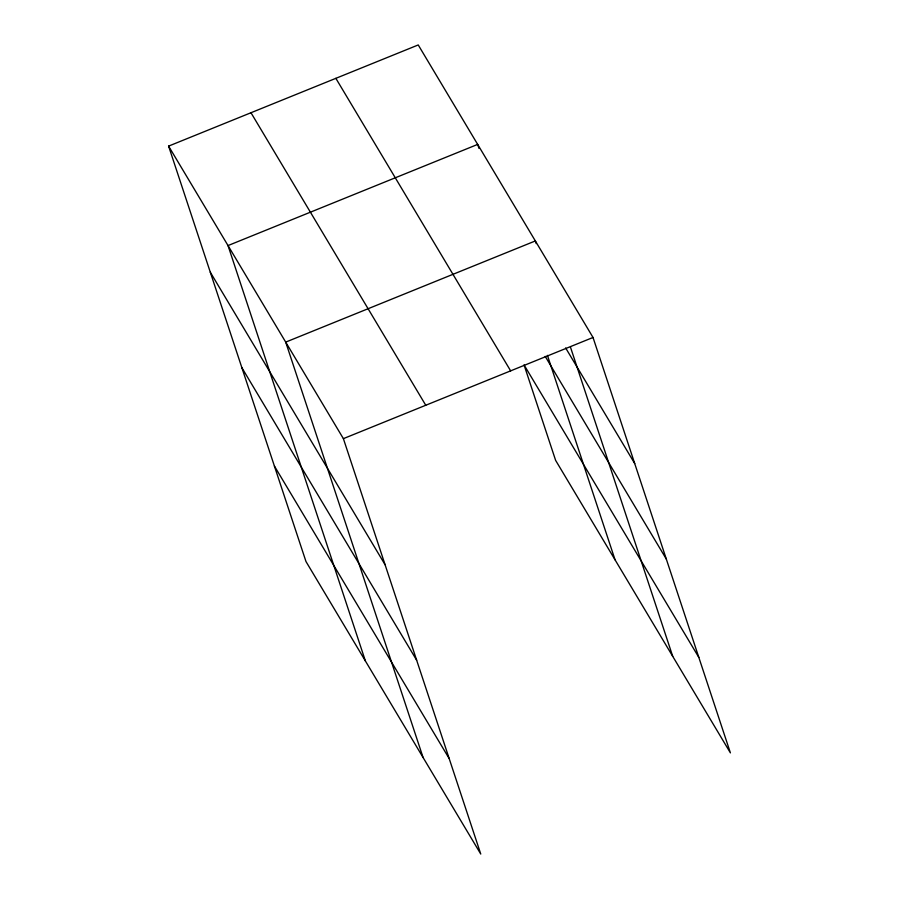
<?xml version="1.0" encoding="UTF-8"?>
<svg xmlns="http://www.w3.org/2000/svg" width="899" height="899" viewBox="0 0 899 899"><rect width="100%" height="100%" fill="white"/><g stroke="black" fill="none" stroke-linecap="round" stroke-linejoin="round"><path stroke-width="1.35" d="M168.596 146.121L343.384 438.645L480.763 854.05L305.975 561.527L168.596 146.121L418.237 44.95L593.025 337.473L730.404 752.879L555.616 460.355L524.038 364.882L698.838 657.405M343.384 438.645L593.025 337.473M565.651 347.947L634.728 463.547M545.21 356.375L666.294 559.032M335.855 78.337L510.643 370.86M250.978 112.735L425.766 405.258M210.287 272.195L385.075 564.718M241.865 367.68L416.653 660.203M274.397 466.053L449.185 758.576M536.22 243.595L535.343 240.943L285.702 342.114L423.081 757.52M570.46 347.115L672.722 656.349M478.976 148.391L477.661 144.413L228.02 245.573L365.399 660.99M547.424 355.352L615.051 559.819"/></g></svg>
